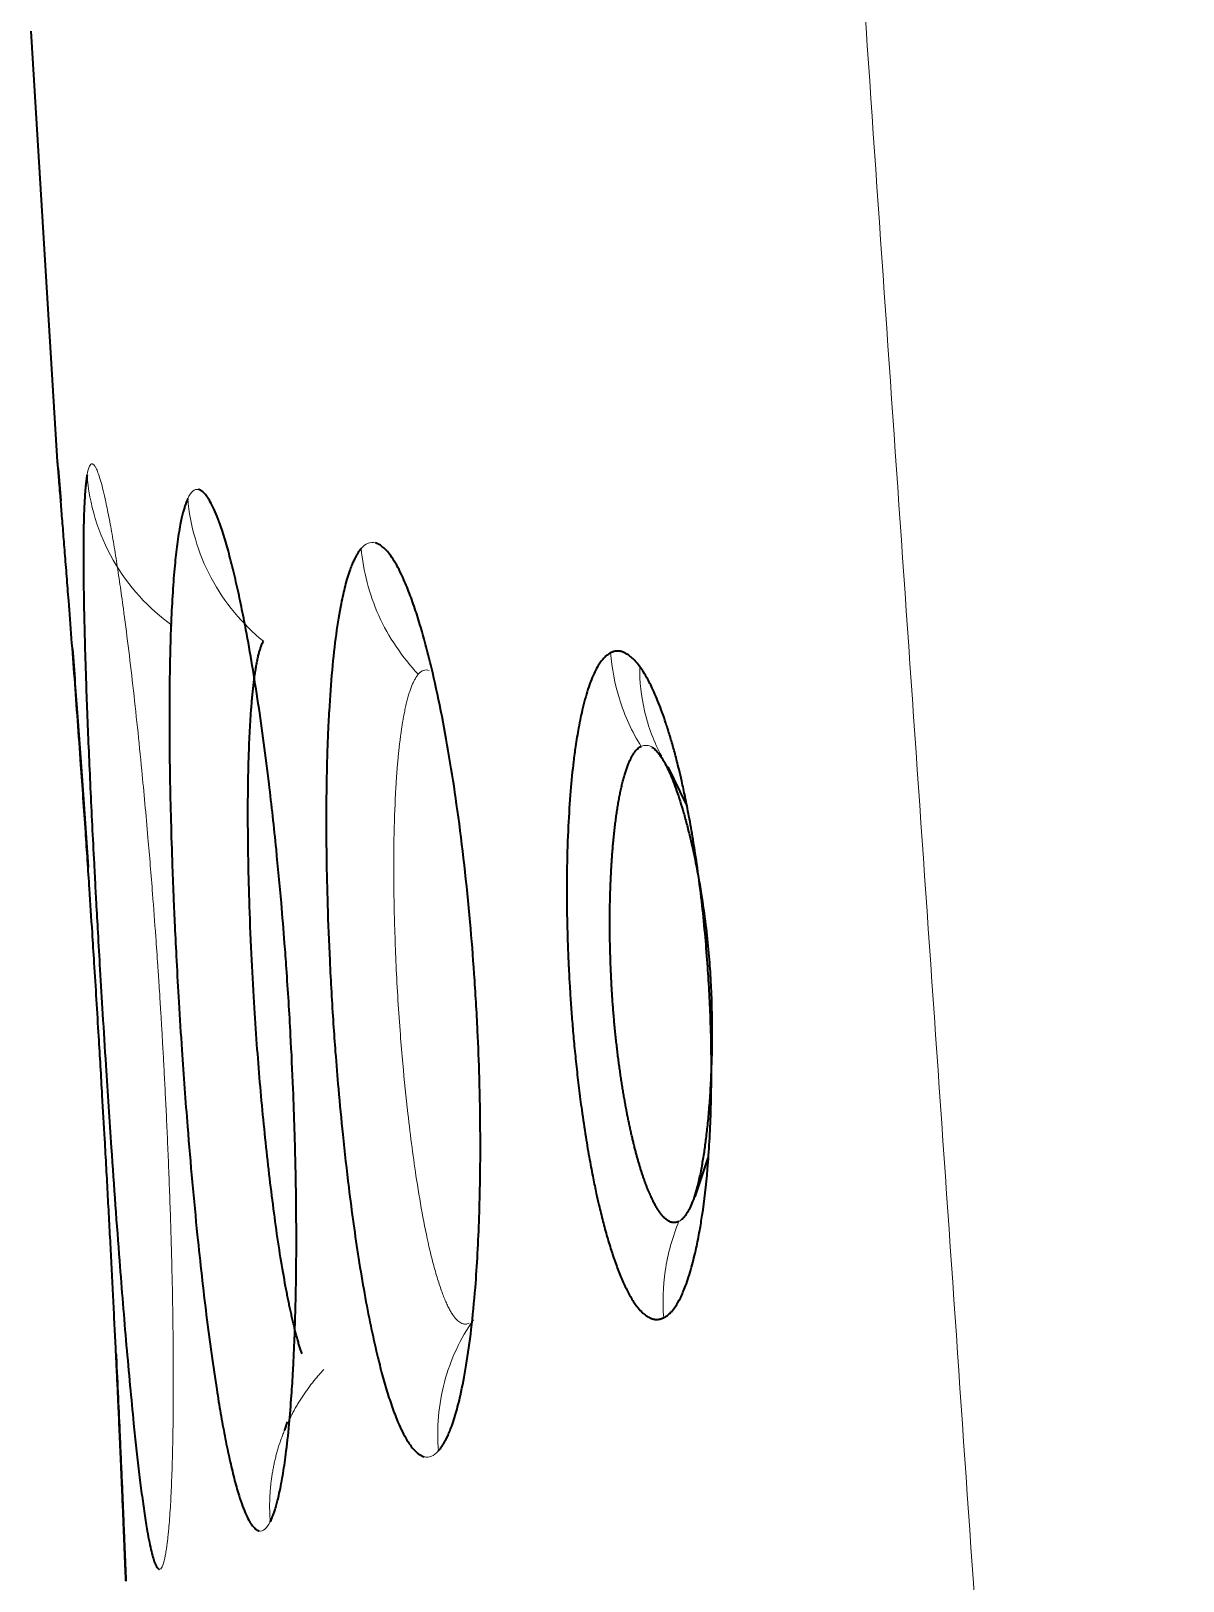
# Model space of a CAD drawing. Header units: inches. Extents: x -1096 to 3103, y -191 to 3207.
# Drawn here: x 3073.549 to 3076.332, y 1592.367 to 1596.11 of the extents above; entities that cross this region are included whole.
import ezdxf

# ---------------------------------------------------------------- set-up
doc = ezdxf.new("R2010")
doc.units = ezdxf.units.IN

msp = doc.modelspace()

# ---------------------------------------------------------------- linework, layer by layer
at = {"lineweight": 35}
for p, q in [((3073.5494, 1596.1101), (3073.6122, 1595.0831)), ((3073.6148, 1595.0538), (3073.6213, 1594.9753)), ((3075.1317, 1594.2436), (3075.0883, 1594.3331)), ((3075.1533, 1593.2949), (3075.1851, 1593.3886)), ((3074.1622, 1592.7315), (3074.1688, 1592.7514)), ((3073.7786, 1592.3672), (3073.7774, 1592.3966))]:
    msp.add_line(p, q, dxfattribs=at)
at = {"lineweight": 13}
for points, knots in [([(3082.665, 1493.7042), (3082.6004, 1494.6346), (3082.4711, 1496.4949), (3082.2773, 1499.2845), (3082.0837, 1502.0724), (3081.8901, 1504.8587), (3081.6967, 1507.6432), (3081.5035, 1510.4261), (3081.3103, 1513.2073), (3081.1174, 1515.9868), (3080.9245, 1518.7646), (3080.7318, 1521.5408), (3080.5392, 1524.3152), (3080.3468, 1527.088), (3080.1545, 1529.8591), (3079.9623, 1532.6286), (3079.7703, 1535.3963), (3079.5785, 1538.1624), (3079.3867, 1540.9268), (3079.1952, 1543.6895), (3079.0037, 1546.4505), (3078.8124, 1549.2098), (3078.6213, 1551.9675), (3078.4303, 1554.7235), (3078.2395, 1557.4778), (3078.0488, 1560.2304), (3077.8583, 1562.9813), (3077.6679, 1565.7306), (3077.4776, 1568.4781), (3077.2876, 1571.224), (3077.0976, 1573.9683), (3076.9079, 1576.7108), (3076.7183, 1579.4516), (3076.5288, 1582.1908), (3076.3395, 1584.9283), (3076.1504, 1587.6641), (3075.9614, 1590.3983), (3075.7726, 1593.1307), (3075.5839, 1595.8615), (3075.3954, 1598.5906), (3075.2071, 1601.318), (3075.0816, 1603.1357), (3075.0189, 1604.0443)], [0, 0, 0, 0, 0.025296, 0.050577, 0.075843, 0.101093, 0.126328, 0.151549, 0.176754, 0.201943, 0.227118, 0.252277, 0.277422, 0.302551, 0.327664, 0.352763, 0.377847, 0.402915, 0.427968, 0.453006, 0.478029, 0.503036, 0.528029, 0.553006, 0.577968, 0.602915, 0.627846, 0.652763, 0.677664, 0.70255, 0.727421, 0.752277, 0.777118, 0.801943, 0.826753, 0.851548, 0.876328, 0.901093, 0.925842, 0.950577, 0.975296, 1, 1, 1, 1]), ([(3073.8725, 1592.4222), (3073.8728, 1592.4235), (3073.8734, 1592.4265), (3073.8744, 1592.4315), (3073.8754, 1592.4377), (3073.8766, 1592.4452), (3073.8779, 1592.4542), (3073.8792, 1592.465), (3073.8807, 1592.4778), (3073.8831, 1592.5025), (3073.886, 1592.5414), (3073.889, 1592.6019), (3073.8912, 1592.6678), (3073.8925, 1592.7362), (3073.8931, 1592.7975), (3073.8932, 1592.8488), (3073.8931, 1592.888), (3073.893, 1592.9134), (3073.8927, 1592.9509), (3073.8921, 1593.0052), (3073.8907, 1593.0827), (3073.8889, 1593.159), (3073.8867, 1593.2331), (3073.8842, 1593.3046), (3073.8816, 1593.3729), (3073.8789, 1593.4376), (3073.8761, 1593.4986), (3073.8732, 1593.5555), (3073.8705, 1593.6082), (3073.8678, 1593.6565), (3073.8653, 1593.7004), (3073.8629, 1593.7397), (3073.8608, 1593.7745), (3073.8588, 1593.8048), (3073.8572, 1593.8305), (3073.8545, 1593.8695), (3073.85, 1593.9347), (3073.8423, 1594.0384), (3073.8311, 1594.174), (3073.8188, 1594.3085), (3073.8065, 1594.4302), (3073.7954, 1594.5311), (3073.784, 1594.6273), (3073.7736, 1594.7081), (3073.7641, 1594.7754), (3073.7557, 1594.8315), (3073.7472, 1594.8842), (3073.7385, 1594.9324), (3073.7307, 1594.971), (3073.7239, 1595.001), (3073.718, 1595.0234), (3073.7125, 1595.0403), (3073.7079, 1595.0518), (3073.7041, 1595.0588), (3073.7012, 1595.0626), (3073.699, 1595.0644), (3073.6978, 1595.0648), (3073.6973, 1595.065)], [0, 0, 0, 0, 0.004871, 0.010578, 0.01712, 0.024496, 0.032707, 0.04175, 0.051625, 0.062329, 0.094589, 0.123218, 0.15516, 0.18238, 0.204891, 0.222679, 0.235716, 0.243991, 0.247499, 0.271695, 0.294713, 0.316538, 0.337157, 0.356565, 0.37478, 0.391814, 0.407679, 0.422379, 0.435915, 0.448289, 0.459502, 0.469554, 0.478448, 0.486184, 0.492762, 0.498184, 0.516133, 0.543052, 0.578986, 0.624001, 0.654391, 0.6855, 0.717302, 0.749771, 0.772746, 0.796758, 0.821822, 0.847959, 0.875186, 0.895512, 0.916051, 0.936799, 0.954889, 0.970256, 0.9829, 0.992817, 1, 1, 1, 1]), ([(3073.6849, 1595.0383), (3073.6899, 1594.9684), (3073.7322, 1594.8253), (3073.8341, 1594.715), (3073.8904, 1594.6745)], [0, 0, 0, 0, 0.506112, 1, 1, 1, 1]), ([(3073.9281, 1594.981), (3073.9334, 1594.9162), (3073.9714, 1594.7838), (3074.0604, 1594.6775), (3074.1106, 1594.6364)], [0, 0, 0, 0, 0.504387, 1, 1, 1, 1]), ([(3074.3469, 1594.8604), (3074.3517, 1594.806), (3074.3805, 1594.694), (3074.446, 1594.5976), (3074.4849, 1594.5568)], [0, 0, 0, 0, 0.494789, 1, 1, 1, 1]), ([(3074.9492, 1594.6085), (3074.9522, 1594.5711), (3074.9674, 1594.4918), (3075.0011, 1594.418), (3075.0228, 1594.3825)], [0, 0, 0, 0, 0.474728, 1, 1, 1, 1]), ([(3075.0197, 1594.5751), (3075.0193, 1594.5392), (3075.0274, 1594.4632), (3075.0543, 1594.3926), (3075.0727, 1594.3586)], [0, 0, 0, 0, 0.475307, 1, 1, 1, 1]), ([(3074.4849, 1594.5568), (3074.4842, 1594.556), (3074.4829, 1594.5544), (3074.4809, 1594.5516), (3074.4789, 1594.5486), (3074.4769, 1594.5453), (3074.475, 1594.5418), (3074.4731, 1594.5379), (3074.4712, 1594.5338), (3074.4694, 1594.5295), (3074.4676, 1594.5249), (3074.4658, 1594.52), (3074.464, 1594.5148), (3074.4623, 1594.5094), (3074.4606, 1594.5037), (3074.459, 1594.4977), (3074.4573, 1594.4915), (3074.4557, 1594.4851), (3074.4542, 1594.4783), (3074.4527, 1594.4713), (3074.4512, 1594.4641), (3074.4497, 1594.4566), (3074.4483, 1594.4488), (3074.4469, 1594.4408), (3074.4456, 1594.4325), (3074.4443, 1594.424), (3074.4431, 1594.4153), (3074.4418, 1594.4063), (3074.4407, 1594.3971), (3074.4395, 1594.3876), (3074.4384, 1594.3779), (3074.4374, 1594.368), (3074.4363, 1594.3578), (3074.4354, 1594.3474), (3074.4344, 1594.3368), (3074.4336, 1594.326), (3074.4327, 1594.315), (3074.4319, 1594.3037), (3074.4312, 1594.2922), (3074.4305, 1594.2806), (3074.4298, 1594.2687), (3074.4276, 1594.2252), (3074.4252, 1594.1413), (3074.4257, 1594.0054), (3074.4307, 1593.8508), (3074.4386, 1593.7181), (3074.4488, 1593.5984), (3074.4611, 1593.4776), (3074.482, 1593.3178), (3074.503, 1593.2058), (3074.5181, 1593.144), (3074.5235, 1593.1237), (3074.5288, 1593.1048), (3074.5342, 1593.0875), (3074.5395, 1593.0717), (3074.5447, 1593.0573), (3074.55, 1593.0443), (3074.5552, 1593.0328), (3074.5603, 1593.0227), (3074.5654, 1593.0139), (3074.5704, 1593.0064), (3074.5753, 1593.0003), (3074.5802, 1592.9953), (3074.585, 1592.9916), (3074.5897, 1592.989), (3074.5943, 1592.9876), (3074.5988, 1592.9873), (3074.6032, 1592.9879), (3074.6061, 1592.9892), (3074.6076, 1592.9898)], [0, 0, 0, 0, 0.005972, 0.011955, 0.017951, 0.02396, 0.02998, 0.036012, 0.042055, 0.048111, 0.054177, 0.060255, 0.066344, 0.072444, 0.078555, 0.084677, 0.09081, 0.096952, 0.103106, 0.109269, 0.115443, 0.121626, 0.127819, 0.134022, 0.140234, 0.146455, 0.152686, 0.158926, 0.165175, 0.171432, 0.177698, 0.183972, 0.190255, 0.196546, 0.202844, 0.209151, 0.215465, 0.221787, 0.228116, 0.234452, 0.240795, 0.247145, 0.303261, 0.364171, 0.429645, 0.499403, 0.528824, 0.581401, 0.656184, 0.751772, 0.766496, 0.781024, 0.795358, 0.809499, 0.823451, 0.837216, 0.850794, 0.86419, 0.877403, 0.890438, 0.903295, 0.915977, 0.928485, 0.940822, 0.952989, 0.964989, 0.976822, 0.988492, 1, 1, 1, 1]), ([(3075.0776, 1593.003), (3075.0746, 1593.0402), (3075.077, 1593.1206), (3075.0985, 1593.1978), (3075.1144, 1593.2357)], [0, 0, 0, 0, 0.47368, 1, 1, 1, 1]), ([(3074.5334, 1592.6811), (3074.5289, 1592.736), (3074.5336, 1592.7932), (3074.5626, 1592.9019), (3074.5869, 1592.9535), (3074.618, 1592.9981)], [0, 0, 0, 0, 0.5, 0.5, 1, 1, 1, 1]), ([(3074.1273, 1592.5099), (3074.127, 1592.5137), (3074.1265, 1592.5212), (3074.126, 1592.5324), (3074.1258, 1592.5438), (3074.1258, 1592.5552), (3074.1261, 1592.5666), (3074.1267, 1592.578), (3074.1276, 1592.5895), (3074.1287, 1592.6009), (3074.1301, 1592.6124), (3074.1317, 1592.6238), (3074.1337, 1592.6352), (3074.1359, 1592.6465), (3074.1383, 1592.6579), (3074.1411, 1592.6691), (3074.1441, 1592.6803), (3074.1474, 1592.6914), (3074.151, 1592.7025), (3074.1549, 1592.7134), (3074.159, 1592.7242), (3074.1634, 1592.7349), (3074.168, 1592.7456), (3074.1729, 1592.756), (3074.1781, 1592.7664), (3074.1834, 1592.7766), (3074.189, 1592.7866), (3074.1949, 1592.7965), (3074.2009, 1592.8063), (3074.2072, 1592.8158), (3074.2137, 1592.8252), (3074.2204, 1592.8345), (3074.2272, 1592.8435), (3074.2343, 1592.8523), (3074.2415, 1592.8609), (3074.2489, 1592.8694), (3074.254, 1592.8748), (3074.2565, 1592.8775)], [0, 0, 0, 0, 0.027908, 0.055946, 0.084105, 0.112377, 0.140752, 0.16922, 0.197774, 0.226402, 0.255097, 0.283849, 0.31265, 0.341491, 0.370364, 0.399263, 0.428179, 0.457105, 0.486037, 0.514968, 0.543893, 0.572806, 0.601702, 0.630574, 0.659415, 0.688216, 0.716971, 0.745671, 0.774306, 0.802869, 0.83135, 0.85974, 0.888029, 0.916209, 0.94427, 0.972204, 1, 1, 1, 1])]:
    msp.add_open_spline(points, degree=3, knots=knots, dxfattribs=at)
at = {"lineweight": 35}
for points, knots in [([(3073.7774, 1592.3966), (3073.7773, 1592.398), (3073.7772, 1592.401), (3073.777, 1592.4063), (3073.7767, 1592.4128), (3073.7764, 1592.4207), (3073.776, 1592.4301), (3073.7756, 1592.4413), (3073.7751, 1592.4546), (3073.774, 1592.4802), (3073.7724, 1592.5205), (3073.7698, 1592.5833), (3073.7668, 1592.6519), (3073.7637, 1592.7235), (3073.7608, 1592.7873), (3073.7584, 1592.84), (3073.7565, 1592.8795), (3073.7553, 1592.9042), (3073.7539, 1592.9347), (3073.7518, 1592.9768), (3073.7488, 1593.0374), (3073.7457, 1593.0999), (3073.7424, 1593.1641), (3073.7389, 1593.2296), (3073.7353, 1593.2964), (3073.7316, 1593.3644), (3073.7271, 1593.4452), (3073.721, 1593.5508), (3073.7126, 1593.6935), (3073.7045, 1593.8254), (3073.6969, 1593.9443), (3073.69, 1594.0503), (3073.6807, 1594.1873), (3073.6712, 1594.3229), (3073.6623, 1594.4459), (3073.6548, 1594.548), (3073.6474, 1594.6452), (3073.6411, 1594.7267), (3073.6358, 1594.7945), (3073.6313, 1594.851), (3073.6271, 1594.904), (3073.6232, 1594.9523), (3073.6201, 1594.9911), (3073.6177, 1595.0209), (3073.6158, 1595.0431), (3073.6144, 1595.0598), (3073.6135, 1595.071), (3073.6129, 1595.0777), (3073.6126, 1595.0811), (3073.6125, 1595.0827), (3073.6125, 1595.083), (3073.6125, 1595.0831)], [0, 0, 0, 0, 0.004851, 0.010544, 0.017077, 0.024451, 0.032664, 0.041716, 0.051605, 0.062329, 0.094554, 0.123216, 0.155817, 0.183478, 0.20621, 0.223998, 0.236815, 0.244647, 0.247492, 0.265422, 0.283346, 0.301256, 0.319144, 0.336999, 0.354814, 0.372597, 0.390528, 0.417453, 0.453346, 0.498174, 0.516577, 0.543646, 0.579428, 0.623988, 0.65447, 0.68561, 0.717381, 0.749756, 0.77274, 0.796758, 0.821822, 0.847956, 0.875175, 0.895509, 0.91605, 0.936793, 0.954918, 0.970304, 0.982949, 0.99285, 1, 1, 1, 1]), ([(3073.6849, 1595.0383), (3073.6846, 1595.0368), (3073.6841, 1595.0334), (3073.6832, 1595.0275), (3073.6823, 1595.0201), (3073.6813, 1595.0107), (3073.6803, 1594.9992), (3073.6793, 1594.9852), (3073.6778, 1594.9596), (3073.6765, 1594.92), (3073.6758, 1594.8605), (3073.676, 1594.7929), (3073.6772, 1594.715), (3073.6793, 1594.6291), (3073.682, 1594.5416), (3073.6852, 1594.4548), (3073.6887, 1594.3705), (3073.6926, 1594.2828), (3073.6969, 1594.1925), (3073.7007, 1594.1181), (3073.704, 1594.0557), (3073.7069, 1594.0005), (3073.711, 1593.928), (3073.7161, 1593.8382), (3073.7225, 1593.731), (3073.7316, 1593.5868), (3073.745, 1593.3832), (3073.759, 1593.1905), (3073.7712, 1593.0354), (3073.7797, 1592.9345), (3073.7885, 1592.8371), (3073.7965, 1592.755), (3073.8037, 1592.6866), (3073.8101, 1592.6298), (3073.8168, 1592.5769), (3073.8235, 1592.5287), (3073.8297, 1592.49), (3073.8353, 1592.4599), (3073.8403, 1592.4374), (3073.845, 1592.4204), (3073.8491, 1592.4089), (3073.8525, 1592.4018), (3073.8552, 1592.398), (3073.8574, 1592.3961), (3073.8586, 1592.3956), (3073.8591, 1592.3954)], [0, 0, 0, 0, 0.005494, 0.012115, 0.01986, 0.028729, 0.03872, 0.049829, 0.062052, 0.094151, 0.122729, 0.153801, 0.184823, 0.215792, 0.246711, 0.271794, 0.29682, 0.321805, 0.346754, 0.371667, 0.381839, 0.396331, 0.415138, 0.438248, 0.465644, 0.497302, 0.548712, 0.623102, 0.653082, 0.684066, 0.71606, 0.749093, 0.772387, 0.796618, 0.821777, 0.847855, 0.874829, 0.895219, 0.915809, 0.936603, 0.954502, 0.96979, 0.982469, 0.99254, 1, 1, 1, 1]), ([(3073.9281, 1594.981), (3073.9275, 1594.9797), (3073.9262, 1594.9767), (3073.9241, 1594.9714), (3073.9217, 1594.9647), (3073.919, 1594.9563), (3073.9161, 1594.9459), (3073.9131, 1594.9332), (3073.9082, 1594.9098), (3073.9024, 1594.8736), (3073.8963, 1594.8187), (3073.8914, 1594.7562), (3073.8876, 1594.6838), (3073.885, 1594.6038), (3073.8836, 1594.5163), (3073.8834, 1594.422), (3073.8845, 1594.3217), (3073.8867, 1594.2169), (3073.8892, 1594.1323), (3073.8916, 1594.0657), (3073.8937, 1594.0129), (3073.8968, 1593.9444), (3073.901, 1593.8601), (3073.9066, 1593.7599), (3073.9151, 1593.6256), (3073.9292, 1593.4339), (3073.949, 1593.2153), (3073.973, 1593.0015), (3073.9923, 1592.8625), (3074.0075, 1592.7709), (3074.0174, 1592.7165), (3074.0278, 1592.6658), (3074.0386, 1592.6195), (3074.0489, 1592.5822), (3074.0583, 1592.553), (3074.0669, 1592.5309), (3074.0751, 1592.5142), (3074.0824, 1592.5026), (3074.0886, 1592.4953), (3074.0936, 1592.4911), (3074.0976, 1592.4889), (3074.1, 1592.4882), (3074.1009, 1592.4879)], [0, 0, 0, 0, 0.005535, 0.012183, 0.019942, 0.028811, 0.038788, 0.049871, 0.062054, 0.094209, 0.122734, 0.153803, 0.184827, 0.215802, 0.246733, 0.278099, 0.30937, 0.340568, 0.371697, 0.382255, 0.396981, 0.415868, 0.438907, 0.466079, 0.497361, 0.548022, 0.623188, 0.68393, 0.749069, 0.772479, 0.79677, 0.821932, 0.847957, 0.874823, 0.895203, 0.915794, 0.936601, 0.954404, 0.969644, 0.982324, 0.992443, 1, 1, 1, 1]), ([(3074.1273, 1592.5099), (3074.1279, 1592.5113), (3074.1294, 1592.5143), (3074.1317, 1592.5198), (3074.1344, 1592.5266), (3074.1374, 1592.5351), (3074.1407, 1592.5455), (3074.1443, 1592.5583), (3074.1501, 1592.5818), (3074.1573, 1592.6183), (3074.1657, 1592.6757), (3074.1728, 1592.7404), (3074.1785, 1592.8095), (3074.1823, 1592.8702), (3074.1847, 1592.9191), (3074.1861, 1592.9539), (3074.1876, 1592.9964), (3074.1892, 1593.0534), (3074.1903, 1593.1326), (3074.1905, 1593.2151), (3074.1898, 1593.3002), (3074.1883, 1593.3808), (3074.186, 1593.4659), (3074.1825, 1593.5651), (3074.1763, 1593.6956), (3074.1689, 1593.8136), (3074.1612, 1593.9197), (3074.1533, 1594.0164), (3074.1411, 1594.1462), (3074.1268, 1594.2754), (3074.112, 1594.3921), (3074.0984, 1594.4878), (3074.0839, 1594.5796), (3074.0702, 1594.6569), (3074.0575, 1594.7214), (3074.0459, 1594.7751), (3074.0338, 1594.8256), (3074.0212, 1594.872), (3074.0095, 1594.9093), (3073.9989, 1594.9384), (3073.9895, 1594.9604), (3073.9806, 1594.9771), (3073.9728, 1594.9886), (3073.9662, 1594.9958), (3073.961, 1595), (3073.9569, 1595.0021), (3073.9546, 1595.0028), (3073.9537, 1595.0031)], [0, 0, 0, 0, 0.005679, 0.012434, 0.020265, 0.029172, 0.039152, 0.050205, 0.062327, 0.094652, 0.123214, 0.158, 0.187168, 0.210728, 0.228653, 0.240913, 0.247497, 0.272601, 0.297685, 0.322728, 0.347701, 0.372604, 0.391847, 0.41921, 0.454671, 0.498201, 0.514895, 0.541397, 0.577751, 0.624024, 0.654257, 0.685314, 0.71717, 0.749799, 0.77284, 0.796886, 0.821949, 0.848052, 0.87521, 0.895528, 0.916063, 0.936811, 0.954812, 0.970135, 0.982776, 0.992733, 1, 1, 1, 1]), ([(3074.3469, 1594.8604), (3074.346, 1594.8593), (3074.3442, 1594.857), (3074.3411, 1594.8529), (3074.3376, 1594.8476), (3074.3337, 1594.8409), (3074.3295, 1594.8325), (3074.3249, 1594.8222), (3074.3174, 1594.8031), (3074.3082, 1594.7731), (3074.2967, 1594.7218), (3074.2858, 1594.6553), (3074.2761, 1594.5684), (3074.2704, 1594.4907), (3074.267, 1594.4252), (3074.2648, 1594.3698), (3074.2628, 1594.2905), (3074.2621, 1594.2031), (3074.263, 1594.1025), (3074.2654, 1593.9945), (3074.2707, 1593.8599), (3074.2775, 1593.7407), (3074.2849, 1593.6373), (3074.2922, 1593.5477), (3074.3028, 1593.4373), (3074.3185, 1593.2978), (3074.3407, 1593.1384), (3074.3631, 1593.0137), (3074.3812, 1592.9309), (3074.3932, 1592.8816), (3074.4059, 1592.8355), (3074.4192, 1592.7933), (3074.4319, 1592.759), (3074.4438, 1592.7319), (3074.4547, 1592.7111), (3074.4651, 1592.695), (3074.4745, 1592.6836), (3074.4825, 1592.6762), (3074.4891, 1592.6715), (3074.4944, 1592.6688), (3074.4975, 1592.6678), (3074.4988, 1592.6673)], [0, 0, 0, 0, 0.005607, 0.012302, 0.020083, 0.028949, 0.0389, 0.049931, 0.062039, 0.09429, 0.122704, 0.164093, 0.205413, 0.246661, 0.2615, 0.282312, 0.30911, 0.346899, 0.371661, 0.408236, 0.450128, 0.497272, 0.518111, 0.546036, 0.581065, 0.623252, 0.683675, 0.749134, 0.772649, 0.796989, 0.822148, 0.848115, 0.87487, 0.895219, 0.915802, 0.936626, 0.954273, 0.969433, 0.982108, 0.992297, 1, 1, 1, 1]), ([(3074.5334, 1592.6811), (3074.5344, 1592.6822), (3074.5364, 1592.6845), (3074.5396, 1592.6888), (3074.5433, 1592.6942), (3074.5474, 1592.701), (3074.552, 1592.7094), (3074.5569, 1592.7197), (3074.5651, 1592.7389), (3074.5753, 1592.7691), (3074.5937, 1592.841), (3074.6102, 1592.9415), (3074.6223, 1593.0656), (3074.6285, 1593.1573), (3074.6323, 1593.2446), (3074.6345, 1593.3361), (3074.635, 1593.42), (3074.6343, 1593.5024), (3074.6324, 1593.5906), (3074.6281, 1593.7037), (3074.6207, 1593.8297), (3074.6065, 1594.0105), (3074.5867, 1594.184), (3074.5622, 1594.3458), (3074.5422, 1594.4578), (3074.5234, 1594.5454), (3074.5072, 1594.6116), (3074.494, 1594.6603), (3074.48, 1594.7062), (3074.4652, 1594.7485), (3074.4513, 1594.783), (3074.4384, 1594.8101), (3074.4269, 1594.8307), (3074.4158, 1594.8468), (3074.4059, 1594.8582), (3074.3976, 1594.8656), (3074.3909, 1594.8701), (3074.3855, 1594.8727), (3074.3825, 1594.8737), (3074.3812, 1594.8742)], [0, 0, 0, 0, 0.005759, 0.012569, 0.020429, 0.029339, 0.039298, 0.050303, 0.062353, 0.094825, 0.123265, 0.204929, 0.247428, 0.278823, 0.310177, 0.341444, 0.372596, 0.393012, 0.420777, 0.455872, 0.498271, 0.537025, 0.623967, 0.664109, 0.706062, 0.749764, 0.772822, 0.796879, 0.82195, 0.848056, 0.875213, 0.895506, 0.916041, 0.936812, 0.954675, 0.969928, 0.982569, 0.992595, 1, 1, 1, 1]), ([(3074.2042, 1592.9154), (3074.2039, 1592.916), (3074.2032, 1592.9181), (3074.202, 1592.9217), (3074.2004, 1592.9263), (3074.1989, 1592.9311), (3074.1974, 1592.9359), (3074.1959, 1592.9409), (3074.1944, 1592.9461), (3074.1929, 1592.9513), (3074.1914, 1592.9567), (3074.1899, 1592.9622), (3074.1884, 1592.9679), (3074.187, 1592.9736), (3074.1855, 1592.9794), (3074.184, 1592.9854), (3074.1826, 1592.9915), (3074.1811, 1592.9976), (3074.1797, 1593.0039), (3074.1783, 1593.0103), (3074.1769, 1593.0167), (3074.1754, 1593.0233), (3074.174, 1593.0299), (3074.1726, 1593.0366), (3074.1712, 1593.0434), (3074.1699, 1593.0502), (3074.1685, 1593.0572), (3074.1671, 1593.0642), (3074.1658, 1593.0712), (3074.1607, 1593.0978), (3074.1522, 1593.147), (3074.1407, 1593.224), (3074.1299, 1593.3061), (3074.1199, 1593.392), (3074.1107, 1593.4808), (3074.1024, 1593.5712), (3074.0948, 1593.6657), (3074.0877, 1593.7695), (3074.0814, 1593.8874), (3074.0762, 1594.0193), (3074.0732, 1594.1606), (3074.0733, 1594.2599), (3074.0744, 1594.3188), (3074.0749, 1594.3408), (3074.0756, 1594.3622), (3074.0763, 1594.3829), (3074.0772, 1594.4031), (3074.0781, 1594.4225), (3074.0792, 1594.4413), (3074.0804, 1594.4594), (3074.0817, 1594.4768), (3074.0831, 1594.4934), (3074.0845, 1594.5093), (3074.0861, 1594.5245), (3074.0878, 1594.5389), (3074.0896, 1594.5525), (3074.0916, 1594.5653), (3074.0936, 1594.5772), (3074.0957, 1594.5884), (3074.0979, 1594.5987), (3074.1002, 1594.6081), (3074.1027, 1594.6166), (3074.1052, 1594.6242), (3074.1078, 1594.6309), (3074.1097, 1594.6346), (3074.1106, 1594.6364)], [0, 0, 0, 0, 0.002469, 0.007904, 0.013311, 0.018693, 0.024047, 0.029375, 0.034676, 0.03995, 0.045197, 0.050417, 0.055608, 0.060772, 0.065909, 0.071016, 0.076096, 0.081148, 0.086171, 0.091165, 0.096132, 0.101069, 0.105978, 0.110858, 0.115709, 0.120532, 0.125325, 0.130089, 0.134825, 0.139531, 0.182891, 0.225557, 0.267569, 0.308933, 0.349641, 0.389701, 0.429148, 0.472485, 0.523037, 0.58076, 0.645515, 0.717141, 0.729426, 0.741709, 0.75399, 0.766272, 0.778553, 0.790834, 0.803116, 0.815397, 0.827679, 0.83996, 0.852241, 0.864522, 0.876804, 0.88909, 0.901382, 0.913681, 0.925991, 0.938313, 0.950643, 0.96298, 0.975319, 0.98766, 1, 1, 1, 1]), ([(3073.6495, 1594.6185), (3073.6515, 1594.5917), (3073.6555, 1594.538), (3073.6617, 1594.4537), (3073.668, 1594.3676), (3073.6743, 1594.2781), (3073.6807, 1594.1859), (3073.685, 1594.1229), (3073.6871, 1594.0911), (3073.6871, 1594.0911)], [0, 0, 0, 0, 0.176874, 0.342051, 0.506878, 0.671454, 0.83582, 0.999973, 1, 1, 1, 1]), ([(3074.9492, 1594.6085), (3074.9479, 1594.6078), (3074.9451, 1594.6061), (3074.9404, 1594.6028), (3074.9347, 1594.5979), (3074.9282, 1594.5907), (3074.921, 1594.5807), (3074.9131, 1594.5671), (3074.9048, 1594.5491), (3074.894, 1594.5205), (3074.8827, 1594.4805), (3074.8723, 1594.431), (3074.865, 1594.3865), (3074.8583, 1594.3365), (3074.852, 1594.2734), (3074.8465, 1594.1884), (3074.8438, 1594.1039), (3074.8433, 1594.0287), (3074.8439, 1593.9702), (3074.8452, 1593.9195), (3074.8468, 1593.8769), (3074.8484, 1593.8427), (3074.8498, 1593.8169), (3074.8515, 1593.788), (3074.8539, 1593.7523), (3074.8574, 1593.7063), (3074.8617, 1593.6581), (3074.8668, 1593.6081), (3074.8727, 1593.5565), (3074.8801, 1593.4996), (3074.8887, 1593.4417), (3074.8981, 1593.3869), (3074.9067, 1593.3417), (3074.9142, 1593.3054), (3074.9205, 1593.2775), (3074.9274, 1593.2483), (3074.9358, 1593.2158), (3074.9466, 1593.1786), (3074.958, 1593.1433), (3074.9703, 1593.1102), (3074.9833, 1593.0798), (3074.9976, 1593.052), (3075.0112, 1593.0314), (3075.0231, 1593.0178), (3075.0318, 1593.0101), (3075.0385, 1593.0055), (3075.0423, 1593.0035), (3075.0439, 1593.0027)], [0, 0, 0, 0, 0.007927, 0.018047, 0.030341, 0.044774, 0.061331, 0.080032, 0.100901, 0.123961, 0.165411, 0.200215, 0.228296, 0.249582, 0.288168, 0.330442, 0.376231, 0.405367, 0.430757, 0.452472, 0.470562, 0.485045, 0.495918, 0.503183, 0.521674, 0.541199, 0.561766, 0.583382, 0.606044, 0.629763, 0.659938, 0.686474, 0.70932, 0.72842, 0.743728, 0.755212, 0.778105, 0.801942, 0.826697, 0.85234, 0.878837, 0.907003, 0.938891, 0.960077, 0.977306, 0.990609, 1, 1, 1, 1]), ([(3074.983, 1594.6088), (3074.982, 1594.6093), (3074.98, 1594.6101), (3074.9769, 1594.6111), (3074.974, 1594.6119), (3074.971, 1594.6124), (3074.9681, 1594.6127), (3074.9653, 1594.6127), (3074.9625, 1594.6126), (3074.9597, 1594.6122), (3074.957, 1594.6115), (3074.9544, 1594.6107), (3074.9518, 1594.6097), (3074.95, 1594.6089), (3074.9492, 1594.6085)], [0, 0, 0, 0, 0.087917, 0.174953, 0.261133, 0.346481, 0.43102, 0.514775, 0.597754, 0.67993, 0.761271, 0.841747, 0.921332, 1, 1, 1, 1]), ([(3075.0776, 1593.003), (3075.079, 1593.0037), (3075.0825, 1593.0056), (3075.0888, 1593.01), (3075.0971, 1593.0177), (3075.107, 1593.0307), (3075.1185, 1593.0507), (3075.1316, 1593.0812), (3075.1445, 1593.1214), (3075.1558, 1593.1674), (3075.1642, 1593.2102), (3075.1742, 1593.2711), (3075.1848, 1593.363), (3075.1908, 1593.4678), (3075.193, 1593.5633), (3075.193, 1593.6388), (3075.191, 1593.7198), (3075.1877, 1593.7922), (3075.1834, 1593.861), (3075.1774, 1593.9333), (3075.1694, 1594.0107), (3075.1597, 1594.0865), (3075.1492, 1594.1551), (3075.1391, 1594.2121), (3075.1299, 1594.2589), (3075.1218, 1594.2961), (3075.1152, 1594.3245), (3075.1084, 1594.3519), (3075.1008, 1594.3802), (3075.0918, 1594.4109), (3075.0829, 1594.4391), (3075.074, 1594.4648), (3075.0652, 1594.488), (3075.0565, 1594.5089), (3075.046, 1594.5318), (3075.0325, 1594.5571), (3075.0181, 1594.5782), (3075.0056, 1594.5923), (3074.9965, 1594.6004), (3074.9892, 1594.6055), (3074.9849, 1594.6078), (3074.983, 1594.6088)], [0, 0, 0, 0, 0.008784, 0.022012, 0.039639, 0.061609, 0.087958, 0.118751, 0.157481, 0.190776, 0.218565, 0.240781, 0.300853, 0.366289, 0.389903, 0.429716, 0.465034, 0.493523, 0.521548, 0.55222, 0.585556, 0.621544, 0.652763, 0.680085, 0.70348, 0.722896, 0.738289, 0.749628, 0.76907, 0.788051, 0.806559, 0.824584, 0.842116, 0.859149, 0.875676, 0.903109, 0.936897, 0.957449, 0.974805, 0.988984, 1, 1, 1, 1]), ([(3075.1144, 1593.2357), (3075.1138, 1593.2354), (3075.1127, 1593.2348), (3075.111, 1593.2341), (3075.1093, 1593.2335), (3075.1075, 1593.233), (3075.1057, 1593.2327), (3075.1039, 1593.2325), (3075.102, 1593.2325), (3075.1001, 1593.2326), (3075.0982, 1593.2329), (3075.0963, 1593.2333), (3075.0943, 1593.234), (3075.0923, 1593.2348), (3075.0903, 1593.2358), (3075.0882, 1593.2369), (3075.0861, 1593.2383), (3075.084, 1593.2398), (3075.0819, 1593.2416), (3075.0797, 1593.2435), (3075.0775, 1593.2457), (3075.0753, 1593.2481), (3075.0731, 1593.2507), (3075.0708, 1593.2535), (3075.0685, 1593.2566), (3075.0662, 1593.2598), (3075.0639, 1593.2633), (3075.0615, 1593.2671), (3075.0592, 1593.2711), (3075.0568, 1593.2753), (3075.0544, 1593.2798), (3075.052, 1593.2846), (3075.0495, 1593.2896), (3075.0471, 1593.2948), (3075.0446, 1593.3004), (3075.0421, 1593.3061), (3075.0396, 1593.3122), (3075.0371, 1593.3185), (3075.0346, 1593.3252), (3075.0321, 1593.332), (3075.0295, 1593.3392), (3075.027, 1593.3467), (3075.0245, 1593.3544), (3075.0219, 1593.3624), (3075.0194, 1593.3707), (3075.0168, 1593.3793), (3075.0143, 1593.3882), (3075.0118, 1593.3974), (3075.0093, 1593.4069), (3075.0068, 1593.4167), (3075.0043, 1593.4267), (3075.0018, 1593.4371), (3074.9993, 1593.4477), (3074.9969, 1593.4587), (3074.9945, 1593.4699), (3074.9921, 1593.4814), (3074.9897, 1593.4932), (3074.9873, 1593.5053), (3074.985, 1593.5177), (3074.9828, 1593.5304), (3074.9805, 1593.5434), (3074.9783, 1593.5566), (3074.9762, 1593.5701), (3074.9741, 1593.5839), (3074.972, 1593.598), (3074.97, 1593.6124), (3074.9681, 1593.627), (3074.9662, 1593.6419), (3074.9644, 1593.6571), (3074.9627, 1593.6725), (3074.961, 1593.6881), (3074.9594, 1593.704), (3074.9579, 1593.7202), (3074.9565, 1593.7365), (3074.9552, 1593.753), (3074.954, 1593.7696), (3074.9528, 1593.7865), (3074.9518, 1593.8034), (3074.9509, 1593.8205), (3074.9501, 1593.8377), (3074.9494, 1593.8549), (3074.9488, 1593.8722), (3074.9483, 1593.8895), (3074.9479, 1593.9069), (3074.9476, 1593.9242), (3074.9475, 1593.9415), (3074.9474, 1593.9589), (3074.9475, 1593.9761), (3074.9477, 1593.9934), (3074.948, 1594.0105), (3074.9485, 1594.0276), (3074.949, 1594.0446), (3074.9497, 1594.0614), (3074.9505, 1594.0781), (3074.9514, 1594.0947), (3074.9525, 1594.111), (3074.9537, 1594.1272), (3074.955, 1594.1431), (3074.9564, 1594.1587), (3074.958, 1594.1741), (3074.9597, 1594.1892), (3074.9616, 1594.2039), (3074.9635, 1594.2183), (3074.9656, 1594.2323), (3074.9679, 1594.2459), (3074.9703, 1594.259), (3074.9728, 1594.2717), (3074.9754, 1594.2839), (3074.9782, 1594.2956), (3074.9812, 1594.3067), (3074.9842, 1594.3172), (3074.9875, 1594.3271), (3074.9908, 1594.3364), (3074.9943, 1594.345), (3074.998, 1594.3528), (3075.0017, 1594.3599), (3075.0057, 1594.3662), (3075.0097, 1594.3717), (3075.014, 1594.3762), (3075.0183, 1594.38), (3075.0213, 1594.3817), (3075.0228, 1594.3825)], [0, 0, 0, 0, 0.004476, 0.009018, 0.013626, 0.018299, 0.023035, 0.027833, 0.032691, 0.037608, 0.042586, 0.047626, 0.052727, 0.057891, 0.06312, 0.068414, 0.073774, 0.0792, 0.084693, 0.090253, 0.09588, 0.101575, 0.107339, 0.113172, 0.119073, 0.125044, 0.131084, 0.137195, 0.143376, 0.149627, 0.155949, 0.162342, 0.168806, 0.175341, 0.181947, 0.188624, 0.195373, 0.202193, 0.209084, 0.216045, 0.223077, 0.230179, 0.237351, 0.244593, 0.251904, 0.259283, 0.266731, 0.274245, 0.281827, 0.289475, 0.297189, 0.304967, 0.31281, 0.320716, 0.328685, 0.336716, 0.344809, 0.352963, 0.361178, 0.369453, 0.377788, 0.386184, 0.394641, 0.40316, 0.411743, 0.420391, 0.429107, 0.437893, 0.446751, 0.45568, 0.464679, 0.473746, 0.482881, 0.492083, 0.501352, 0.510687, 0.520089, 0.529556, 0.539088, 0.548684, 0.558341, 0.568057, 0.577832, 0.58767, 0.597575, 0.607547, 0.617591, 0.627709, 0.637901, 0.648169, 0.658512, 0.66893, 0.679421, 0.689986, 0.700624, 0.711332, 0.722111, 0.732957, 0.74387, 0.754848, 0.76589, 0.776994, 0.788158, 0.799382, 0.810665, 0.822005, 0.833402, 0.844856, 0.856367, 0.867937, 0.879566, 0.891257, 0.903011, 0.914832, 0.926724, 0.93869, 0.95074, 0.962889, 0.975155, 0.987533, 1, 1, 1, 1]), ([(3075.0493, 1594.3807), (3075.0499, 1594.3803), (3075.0521, 1594.3788), (3075.057, 1594.3748), (3075.0653, 1594.3661), (3075.0769, 1594.3492), (3075.0884, 1594.3271), (3075.0986, 1594.3029), (3075.1068, 1594.2813), (3075.1152, 1594.2569), (3075.1236, 1594.2297), (3075.1318, 1594.2003), (3075.1416, 1594.1618), (3075.1543, 1594.1056), (3075.1677, 1594.0329), (3075.1788, 1593.9552), (3075.1861, 1593.8865), (3075.1902, 1593.8298), (3075.1929, 1593.7729), (3075.1945, 1593.7031), (3075.1936, 1593.6294), (3075.1907, 1593.5642), (3075.1876, 1593.5165), (3075.1838, 1593.474), (3075.1796, 1593.4363), (3075.1749, 1593.4015), (3075.1693, 1593.3678), (3075.1626, 1593.3347), (3075.1551, 1593.3062), (3075.1477, 1593.2838), (3075.1408, 1593.2678), (3075.1345, 1593.2563), (3075.1289, 1593.2483), (3075.1241, 1593.2429), (3075.1211, 1593.2403), (3075.1198, 1593.2392)], [0, 0, 0, 0, 0.00502, 0.019494, 0.043435, 0.076901, 0.120014, 0.143395, 0.16738, 0.191953, 0.21709, 0.242764, 0.267552, 0.309587, 0.368553, 0.416637, 0.459241, 0.496325, 0.520473, 0.563099, 0.624391, 0.659172, 0.692032, 0.722902, 0.751723, 0.779008, 0.809081, 0.841887, 0.877369, 0.906222, 0.931652, 0.953713, 0.972448, 0.987885, 1, 1, 1, 1]), ([(3075.0439, 1593.0027), (3075.0448, 1593.0023), (3075.0468, 1593.0014), (3075.0497, 1593.0004), (3075.0526, 1592.9996), (3075.0555, 1592.9991), (3075.0583, 1592.9987), (3075.0612, 1592.9987), (3075.064, 1592.9988), (3075.0667, 1592.9992), (3075.0695, 1592.9998), (3075.0722, 1593.0006), (3075.0749, 1593.0017), (3075.0767, 1593.0025), (3075.0776, 1593.003)], [0, 0, 0, 0, 0.085545, 0.170635, 0.255295, 0.339549, 0.423419, 0.50693, 0.590098, 0.672905, 0.755323, 0.837327, 0.918894, 1, 1, 1, 1]), ([(3073.7547, 1592.9175), (3073.7548, 1592.9151), (3073.7582, 1592.8433), (3073.7623, 1592.7539), (3073.7665, 1592.6577), (3073.769, 1592.6007), (3073.7713, 1592.5474), (3073.7733, 1592.4988), (3073.7749, 1592.4599), (3073.7761, 1592.4299), (3073.777, 1592.4075), (3073.7777, 1592.3908), (3073.7781, 1592.3796), (3073.7784, 1592.3729), (3073.7785, 1592.3693), (3073.7786, 1592.3676), (3073.7786, 1592.3673), (3073.7786, 1592.3671)], [0, 0, 0, 0, 0.007215, 0.211469, 0.284122, 0.359991, 0.439048, 0.521258, 0.606554, 0.670387, 0.735108, 0.800734, 0.856832, 0.904803, 0.944656, 0.97639, 1, 1, 1, 1])]:
    msp.add_open_spline(points, degree=3, knots=knots, dxfattribs=at)
at = {"lineweight": 13}
for points in [[(3073.6973, 1595.065), (3073.6923, 1595.0658), (3073.6881, 1595.0569), (3073.6849, 1595.0383)], [(3073.9537, 1595.0031), (3073.9444, 1595.0047), (3073.9358, 1594.9975), (3073.9281, 1594.981)], [(3074.3812, 1594.8742), (3074.3692, 1594.8772), (3074.3576, 1594.8728), (3074.3469, 1594.8604)], [(3074.4849, 1594.5568), (3074.493, 1594.5663), (3074.5018, 1594.5692), (3074.5109, 1594.5659)], [(3075.0499, 1594.3811), (3075.041, 1594.3858), (3075.032, 1594.3864), (3075.0228, 1594.3825)], [(3075.1198, 1593.2392), (3075.118, 1593.2378), (3075.1162, 1593.2366), (3075.1144, 1593.2357)], [(3074.4988, 1592.6673), (3074.5107, 1592.6642), (3074.5223, 1592.6687), (3074.5334, 1592.6811)], [(3074.1009, 1592.4879), (3074.1101, 1592.4862), (3074.119, 1592.4935), (3074.1273, 1592.5099)], [(3073.8591, 1592.3954), (3073.864, 1592.3946), (3073.8685, 1592.4035), (3073.8725, 1592.4222)]]:
    msp.add_open_spline(points, degree=3, dxfattribs=at)

doc.saveas('drawing.dxf')
